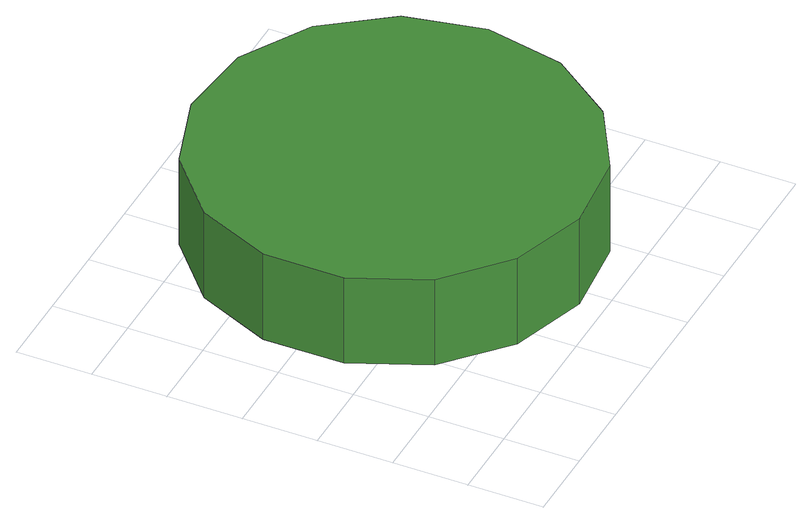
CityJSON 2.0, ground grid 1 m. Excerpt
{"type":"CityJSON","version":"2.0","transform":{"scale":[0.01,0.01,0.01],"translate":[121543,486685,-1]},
"CityObjects":{
"tree1":{"type":"SolitaryVegetationObject","attributes":{"function":"something"},"geometry":[{"type":"MultiSurface","lod":"1","boundaries":[[[0,1,2,3,4,5,6,7,8,9,10,11,12,13,14]],[[15,16,17,18,19,20,21,22,23,24,25,26,27,28,29]],[[0,29,28,1]],[[1,28,27,2]],[[2,27,26,3]],[[3,26,25,4]],[[4,25,24,5]],[[5,24,23,6]],[[6,23,22,7]],[[7,22,21,8]],[[8,21,20,9]],[[9,20,19,10]],[[10,19,18,11]],[[11,18,17,12]],[[12,17,16,13]],[[13,16,15,14]],[[14,15,29,0]]]}]}
},
"vertices":[
[564,291,220],[542,397,220],[478,484,220],[385,538,220],[277,549,220],[175,516,220],[94,444,220],[51,345,220],[51,237,220],[94,138,220],[175,66,220],[277,33,220],[385,44,220],[478,98,220],[542,185,220],[542,185,91],[478,98,91],[385,44,91],[277,33,91],[175,66,91],[94,138,91],[51,237,91],[51,345,91],[94,444,91],[175,516,91],[277,549,91],[385,538,91],[478,484,91],[542,397,91],[564,291,91]
]}
